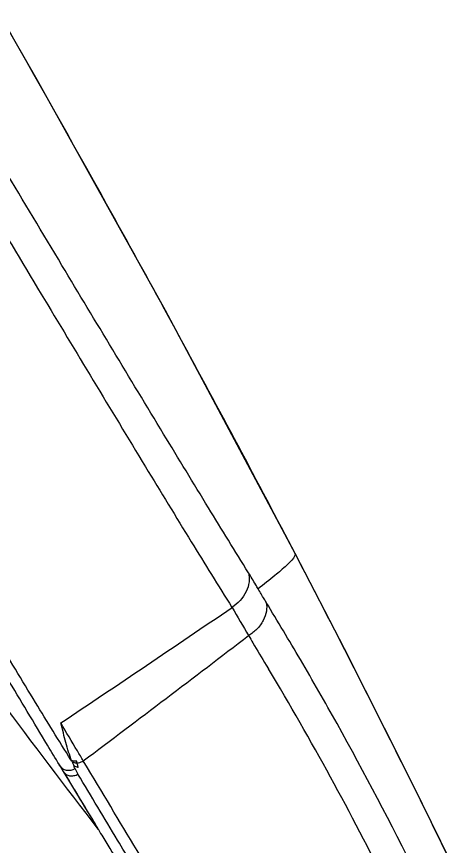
# Model space of a CAD drawing. Extents: x 881 to 2009, y 679 to 1506.
# Drawn here: x 1604.15 to 1623.38, y 1298.18 to 1335.03 of the extents above; entities that cross this region are included whole.
import ezdxf

# ---------------------------------------------------------------- set-up
doc = ezdxf.new("R2010")
doc.units = 0
doc.header["$LTSCALE"] = 10
doc.header["$MEASUREMENT"] = 0
doc.layers.add('1_1', color=7, linetype='CONTINUOUS')

msp = doc.modelspace()

# ---------------------------------------------------------------- linework, layer by layer
at = {"layer": '1_1', "color": 9, "linetype": 'Continuous'}
for p, q in [((1616.528, 1311.181), (1616.081, 1312.035)), ((1616.532, 1311.173), (1616.532, 1311.173)), ((1615.246, 1306.225), (1615.345, 1306.061)), ((1606.594, 1301.969), (1606.556, 1302.031)), ((1606.594, 1301.969), (1606.56, 1302.024)), ((1607.303, 1301.666), (1607.116, 1301.977))]:
    msp.add_line(p, q, dxfattribs=at)
at = {"layer": '1_1', "color": 7, "linetype": 'Continuous'}
for p, q in [((1616.528, 1311.181), (1616.532, 1311.173)), ((1606.085, 1301.742), (1606.048, 1301.803)), ((1606.053, 1301.795), (1606.085, 1301.742)), ((1606.085, 1301.742), (1606.124, 1301.677)), ((1606.086, 1301.742), (1606.125, 1301.676)), ((1606.124, 1301.677), (1606.226, 1301.509)), ((1606.125, 1301.676), (1606.224, 1301.507)), ((1606.604, 1301.966), (1606.592, 1301.994)), ((1606.618, 1301.936), (1606.604, 1301.966)), ((1606.226, 1301.509), (1606.482, 1301.082)), ((1606.227, 1301.507), (1606.458, 1301.122)), ((1606.453, 1301.131), (1606.477, 1301.092)), ((1606.482, 1301.082), (1606.508, 1301.039)), ((1607.757, 1298.969), (1607.783, 1298.927)), ((1607.76, 1298.964), (1607.786, 1298.922)), ((1607.786, 1298.922), (1607.886, 1298.756))]:
    msp.add_line(p, q, dxfattribs=at)
at = {"layer": '1_1', "color": 6, "linetype": 'Continuous'}
msp.add_line((1606.124, 1301.677), (1606.222, 1301.511), dxfattribs=at)
at = {"layer": '1_1', "color": 7, "linetype": 'Continuous'}
for points in [[(1598.637, 1343.402), (1605.049, 1332.236), (1610.751, 1321.986), (1616.532, 1311.173)], [(1616.532, 1311.173), (1618.706, 1306.968), (1621.772, 1300.88), (1623.383, 1297.598)]]:
    msp.add_lwpolyline(points, dxfattribs=at)
at = {"layer": '1_1', "color": 9, "linetype": 'Continuous'}
for centre, radius, start, end in [((1047.414, 1013.825), 642.114, 27.672537, 28.652552), ((1114.688, 1049.086), 566.159, 27.07386, 27.57657), ((1947.531, 1504.119), 386.757, 210.33407, 210.54914), ((821.821, 2346.268), 1306.611, 306.942759, 307.346662), ((1149.776, 1066.979), 526.773, 26.4261, 27.07798), ((1498.124, 1235.646), 136.744, 26.35047, 30.99315), ((1180.559, 1082.269), 492.402, 25.93197, 26.42693)]:
    msp.add_arc(centre, radius, start, end, dxfattribs=at)
at = {"layer": '1_1', "color": 7, "linetype": 'Continuous'}
for centre, radius, start, end in [((1102.576, 2058.851), 907.669, 303.693989, 304.273425), ((1913.737, 1535.45), 386.719, 216.63759, 217.70484), ((1609.252, 1302.818), 2.771, 205.4282, 211.0725)]:
    msp.add_arc(centre, radius, start, end, dxfattribs=at)
at = {"layer": '1_1', "color": 9, "linetype": 'Continuous'}
for points, knots in [([(1610.897, 1321.717), (1609.988, 1323.383), (1605.98, 1330.655), (1601.858, 1337.865), (1598.636, 1343.402)], [0, 0, 0, 0, 0.228495, 1, 1, 1, 1]), ([(1614.455, 1310.332), (1613.857, 1311.29), (1612.597, 1313.34), (1609.832, 1317.889), (1605.956, 1324.327), (1600.929, 1332.713), (1597.409, 1338.602), (1595.597, 1341.644)], [0, 0, 0, 0, 0.092677, 0.197499, 0.436915, 0.709413, 1, 1, 1, 1]), ([(1594.402, 1340.82), (1596.262, 1337.698), (1599.874, 1331.656), (1605.029, 1323.06), (1608.999, 1316.474), (1611.826, 1311.839), (1613.112, 1309.76), (1613.722, 1308.793)], [0, 0, 0, 0, 0.291499, 0.564562, 0.803922, 0.908291, 1, 1, 1, 1]), ([(1606.56, 1302.024), (1606.034, 1302.869), (1604.908, 1304.696), (1603.134, 1307.64), (1601.153, 1310.955), (1599.761, 1313.281), (1599.033, 1314.499)], [0, 0, 0, 0, 0.204937, 0.441836, 0.707864, 1, 1, 1, 1]), ([(1616.528, 1311.181), (1616.538, 1311.154), (1616.519, 1311.076), (1616.398, 1310.896), (1616.093, 1310.595), (1615.566, 1310.148), (1615.136, 1309.808), (1614.887, 1309.613)], [0, 0, 0, 0, 0.036672, 0.094766, 0.286642, 0.587515, 1, 1, 1, 1]), ([(1614.455, 1310.332), (1614.487, 1310.201), (1614.502, 1309.908), (1614.326, 1309.325), (1613.987, 1308.961), (1613.722, 1308.793)], [0, 0, 0, 0, 0.224583, 0.476536, 1, 1, 1, 1]), ([(1614.887, 1309.614), (1614.85, 1309.675), (1614.71, 1309.916), (1614.565, 1310.155), (1614.455, 1310.332)], [0, 0, 0, 0, 0.255342, 1, 1, 1, 1]), ([(1615.242, 1309.014), (1615.212, 1309.065), (1615.093, 1309.265), (1614.974, 1309.464), (1614.887, 1309.614)], [0, 0, 0, 0, 0.254407, 1, 1, 1, 1]), ([(1615.242, 1309.014), (1615.27, 1308.889), (1615.273, 1308.606), (1615.124, 1308.19), (1614.844, 1307.816), (1614.593, 1307.619), (1614.46, 1307.537)], [0, 0, 0, 0, 0.21746, 0.466258, 0.734657, 1, 1, 1, 1]), ([(1621.914, 1296.924), (1620.793, 1299.187), (1619.109, 1302.392), (1616.825, 1306.39), (1615.753, 1308.171), (1615.242, 1309.014)], [0, 0, 0, 0, 0.548532, 0.785871, 1, 1, 1, 1]), ([(1614.46, 1307.537), (1614.524, 1307.428), (1614.785, 1306.99), (1615.049, 1306.554), (1615.246, 1306.225)], [0, 0, 0, 0, 0.24786, 1, 1, 1, 1]), ([(1607.116, 1301.977), (1607.028, 1302.125), (1606.693, 1302.686), (1606.358, 1303.247), (1606.112, 1303.66)], [0, 0, 0, 0, 0.263357, 1, 1, 1, 1]), ([(1606.83, 1301.963), (1606.809, 1301.961), (1606.728, 1301.957), (1606.647, 1301.973), (1606.592, 1301.994)], [0, 0, 0, 0, 0.265282, 1, 1, 1, 1]), ([(1606.831, 1301.885), (1606.824, 1301.897), (1606.811, 1301.924), (1606.823, 1301.952), (1606.83, 1301.963)], [0, 0, 0, 0, 0.512626, 1, 1, 1, 1]), ([(1606.831, 1301.886), (1606.856, 1301.887), (1606.955, 1301.899), (1607.052, 1301.937), (1607.116, 1301.977)], [0, 0, 0, 0, 0.242874, 1, 1, 1, 1]), ([(1610.515, 1296.306), (1610.228, 1296.785), (1609.158, 1298.572), (1608.087, 1300.359), (1607.303, 1301.666)], [0, 0, 0, 0, 0.268202, 1, 1, 1, 1])]:
    msp.add_open_spline(points, degree=3, knots=knots, dxfattribs=at)
at = {"layer": '1_1', "color": 7, "linetype": 'Continuous'}
for points, knots in [([(1606.053, 1301.795), (1605.877, 1302.088), (1605.102, 1303.376), (1604.328, 1304.665), (1603.73, 1305.661)], [0, 0, 0, 0, 0.2275, 1, 1, 1, 1]), ([(1606.594, 1301.969), (1606.545, 1302.101), (1606.462, 1302.373), (1606.344, 1302.79), (1606.226, 1303.221), (1606.151, 1303.512), (1606.112, 1303.66)], [0, 0, 0, 0, 0.239042, 0.486036, 0.73973, 1, 1, 1, 1]), ([(1606.617, 1301.936), (1606.636, 1301.889), (1606.664, 1301.828), (1606.692, 1301.768), (1606.7, 1301.753)], [0, 0, 0, 0, 0.75539, 1, 1, 1, 1]), ([(1606.617, 1301.936), (1606.633, 1301.927), (1606.701, 1301.898), (1606.776, 1301.888), (1606.832, 1301.89)], [0, 0, 0, 0, 0.240387, 1, 1, 1, 1]), ([(1606.749, 1301.729), (1606.744, 1301.731), (1606.727, 1301.738), (1606.711, 1301.747), (1606.7, 1301.753)], [0, 0, 0, 0, 0.286679, 1, 1, 1, 1]), ([(1606.887, 1301.679), (1606.875, 1301.683), (1606.828, 1301.697), (1606.782, 1301.714), (1606.749, 1301.729)], [0, 0, 0, 0, 0.269878, 1, 1, 1, 1]), ([(1606.887, 1301.679), (1606.885, 1301.696), (1606.873, 1301.768), (1606.85, 1301.837), (1606.832, 1301.89)], [0, 0, 0, 0, 0.23465, 1, 1, 1, 1]), ([(1606.556, 1301.553), (1606.494, 1301.541), (1606.368, 1301.539), (1606.251, 1301.586), (1606.202, 1301.619)], [0, 0, 0, 0, 0.513101, 1, 1, 1, 1]), ([(1609.272, 1297.394), (1609.061, 1297.746), (1608.264, 1299.078), (1607.466, 1300.409), (1606.879, 1301.388)], [0, 0, 0, 0, 0.264347, 1, 1, 1, 1]), ([(1606.458, 1301.122), (1606.578, 1300.924), (1607.011, 1300.204), (1607.445, 1299.485), (1607.76, 1298.964)], [0, 0, 0, 0, 0.275494, 1, 1, 1, 1]), ([(1606.508, 1301.039), (1606.623, 1300.849), (1607.039, 1300.158), (1607.457, 1299.466), (1607.76, 1298.965)], [0, 0, 0, 0, 0.274669, 1, 1, 1, 1]), ([(1607.886, 1298.756), (1608.008, 1298.555), (1608.236, 1298.178), (1608.555, 1297.653), (1608.825, 1297.21), (1609.047, 1296.848), (1609.22, 1296.568), (1609.334, 1296.385), (1609.403, 1296.277), (1609.445, 1296.215), (1609.504, 1296.132), (1609.624, 1296.027), (1609.839, 1295.953), (1610.011, 1295.985), (1610.091, 1296.022)], [0, 0, 0, 0, 0.190542, 0.355937, 0.495892, 0.610192, 0.69876, 0.761884, 0.784383, 0.802077, 0.822604, 0.866605, 0.928567, 1, 1, 1, 1])]:
    msp.add_open_spline(points, degree=3, knots=knots, dxfattribs=at)
for points in [[(1606.202, 1301.619), (1606.155, 1301.651), (1606.115, 1301.694), (1606.086, 1301.742)], [(1606.712, 1301.708), (1606.707, 1301.722), (1606.703, 1301.737), (1606.697, 1301.75)], [(1606.748, 1301.631), (1606.736, 1301.656), (1606.722, 1301.682), (1606.712, 1301.708)], [(1606.224, 1301.507), (1606.253, 1301.458), (1606.295, 1301.415), (1606.343, 1301.383)], [(1606.343, 1301.383), (1606.392, 1301.35), (1606.45, 1301.328), (1606.509, 1301.317)], [(1606.509, 1301.317), (1606.571, 1301.306), (1606.635, 1301.307), (1606.697, 1301.319)], [(1606.75, 1301.629), (1606.691, 1301.592), (1606.624, 1301.565), (1606.556, 1301.553)], [(1606.697, 1301.319), (1606.761, 1301.331), (1606.823, 1301.355), (1606.879, 1301.388)]]:
    msp.add_open_spline(points, degree=3, dxfattribs=at)

doc.saveas('drawing.dxf')
